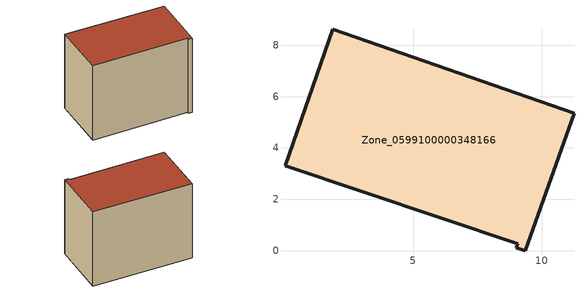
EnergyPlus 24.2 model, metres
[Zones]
Zone_0599100000348166
 floor ground (C_G): 9.36,0 9,0.12 9.07,0.28 0.01,3.3 1.86,8.62 11.26,5.35 z0
 wall outside (C_F): 9.36,0 11.26,5.35 1.86,8.62 0.01,3.3 9.07,0.28 9,0.12 9.36,0 z0:8.05
 roof outside (C_R): 9,0.12 9.36,0 11.26,5.35 1.86,8.62 0.01,3.3 9.07,0.28 z8.05
[BUILDING]
Pand.0599100000348166: North Axis=0; Terrain=City; Loads Convergence Tolerance Value=0.04; Temperature Convergence Tolerance Value=0.4; Solar Distribution=FullExterior; Maximum Number of Warmup Days=25; Minimum Number of Warmup Days=1
[Site:Location]
Rotterdam.The.Hague.AP_ZH_NLD Design_Conditions: Latitude=51.96; Longitude=4.45; Time Zone=1; Elevation=-4.5
[SITE:GROUNDTEMPERATURE:BUILDINGSURFACE]
18, 18, 18, 18, 18, 18, 18, 18, 18, 18, 18, 18
[MATERIAL] Thermal Absorptance=0.9; Solar Absorptance=0.7; Visible Absorptance=0.7
Name | Roughness | Thickness | Conductivity | Density | Specific Heat
G.TC.1992-2005 | MediumSmooth | 0.15 | 0.06 | 540 | 1210
F.TC.1992-2005 | Rough | 0.3 | 0.12 | 1920 | 840
R.TC.1992-2005 | MediumRough | 0.2 | 0.08 | 1500 | 1000
[CONSTRUCTION]
C_G: G.TC.1992-2005
C_F: F.TC.1992-2005
C_R: R.TC.1992-2005
[ZONE]
Zone_0599100000348166: Type=1; Multiplier=1; Ceiling Height=Autocalculate; Volume=Autocalculate; Floor Area=autocalculate; Part of Total Floor Area=Yes
[ZONEINFILTRATION:DESIGNFLOWRATE]
Infil_Zone_0599100000348166: Zone or ZoneList or Space or SpaceList=Zone_0599100000348166; Schedule=AlwaysOn; Design Flow Rate Calculation Method=Flow/Area; Flow Rate per Floor Area=0.0015; Constant Term Coefficient=1; Temperature Term Coefficient=0; Velocity Term Coefficient=0; Velocity Squared Term Coefficient=0
[HVACTEMPLATE:ZONE:IDEALLOADSAIRSYSTEM]
Zone_0599100000348166: Maximum Heating Supply Air Temperature=50; Minimum Cooling Supply Air Temperature=13; Maximum Heating Supply Air Humidity Ratio=0.0156; Minimum Cooling Supply Air Humidity Ratio=0.0077; Heating Limit=NoLimit; Cooling Limit=NoLimit; Dehumidification Control Type=ConstantSensibleHeatRatio; Cooling Sensible Heat Ratio=0.7; Dehumidification Setpoint=60; Humidification Control Type=None; Humidification Setpoint=30; Outdoor Air Method=None; Outdoor Air Flow Rate per Person=0.00944; Outdoor Air Flow Rate per Zone Floor Area=0; Outdoor Air Flow Rate per Zone=0; Demand Controlled Ventilation Type=None; Outdoor Air Economizer Type=NoEconomizer; Heat Recovery Type=None; Sensible Heat Recovery Effectiveness=0.7; Latent Heat Recovery Effectiveness=0.65
[ZONECONTROL:THERMOSTAT]
ThermostatControl_Zone_0599100000348166: Zone or ZoneList=Zone_0599100000348166; Control Type Schedule=DualSetpointControlType; Control 1=Thermostat_Zone_0599100000348166; Temperature Difference Between Cutout And Setpoint=0
[THERMOSTATSETPOINT:DUALSETPOINT]
Thermostat_Zone_0599100000348166: Heating Setpoint Temperature Schedule=HeatingSetpoint_Zone_0599100000348166; Cooling Setpoint Temperature Schedule=CoolingSetpoint_Zone_0599100000348166
[SCHEDULE:COMPACT]
HeatingSetpoint_Zone_0599100000348166: Through: 12/31, For: AllDays, Until: 24:00, 21
CoolingSetpoint_Zone_0599100000348166: Through: 12/31, For: AllDays, Until: 24:00, 24
DualSetpointControlType: Through: 12/31, For: AllDays, Until: 24:00, 4
AlwaysOn: Through: 12/31, For: AllDays, Until: 24:00, 1
